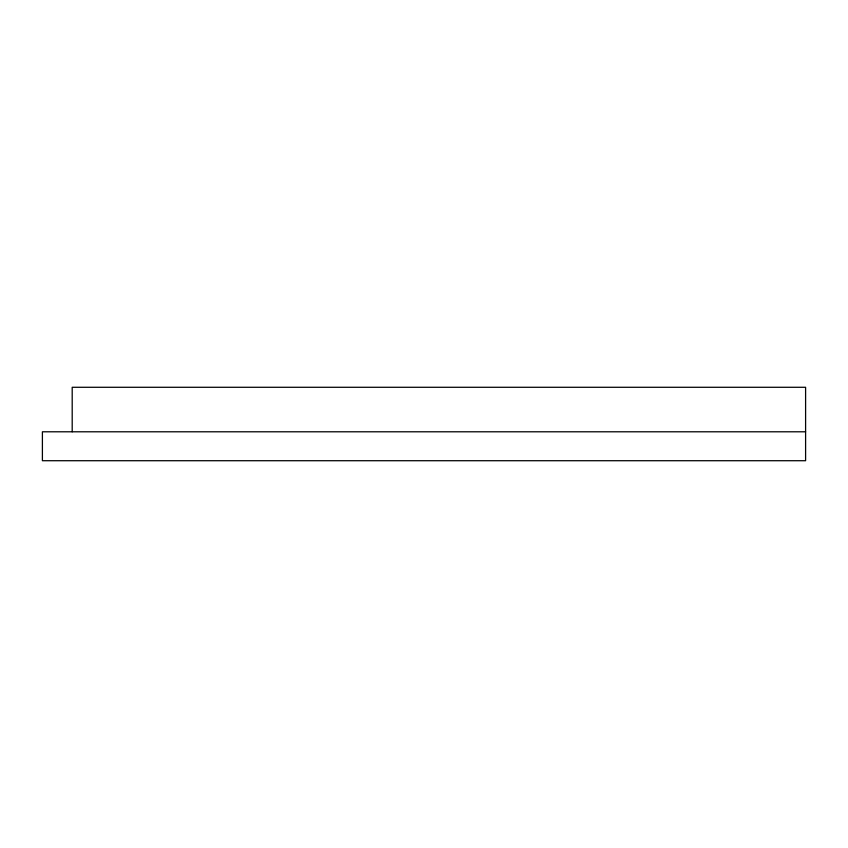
<?xml version="1.0" encoding="UTF-8"?>
<svg xmlns="http://www.w3.org/2000/svg" width="848" height="848" viewBox="0 0 848 848"><rect width="100%" height="100%" fill="white"/><g stroke="black" fill="none" stroke-linecap="round" stroke-linejoin="round"><path stroke-width="1.27" d="M805.6 431.791L42.4 431.791L42.4 460.718L805.6 460.718L805.6 387.282L72.197 387.282L72.197 431.791"/></g></svg>
